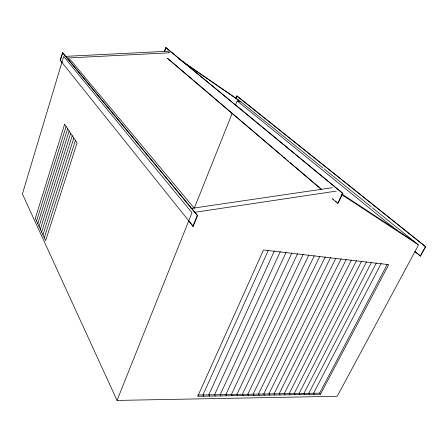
<?xml version="1.0" encoding="UTF-8"?>
<svg xmlns="http://www.w3.org/2000/svg" width="448" height="448" viewBox="0 0 448 448"><rect width="100%" height="100%" fill="white"/><g stroke="black" fill="none" stroke-linecap="round" stroke-linejoin="round"><path stroke-width="0.67" d="M60.155 60.183L62.67 52.662L197.607 215.494L193.211 226.402L60.155 60.183L62.149 62.434M60.402 60.245L62.67 52.662M36.54 221.038L66.114 126.493M37.794 223.748L67.62 128.755M39.049 226.47L69.138 131.023M40.326 229.219L70.666 133.325M41.636 232.058L72.251 135.694M42.941 234.881L73.825 138.051M44.274 237.765L75.432 140.465M164.326 51.486L165.956 47.65L342.849 193.329L338.022 203.392L332.371 198.806M164.814 50.904L165.956 47.65M235.777 98.493L236.981 95.984L425.6 246.635L420.487 256.077L414.865 251.608M235.962 98.538L236.981 95.984M117.04 400.422L191.99 212.722L63.666 56.459L22.4 193.956L117.04 400.422L337.221 396.267L418.533 244.95L341.572 194.544M194.342 208.057L232.221 113.26M235.334 105.47L237.149 100.923L240.862 101.847L182.84 61.891M192.864 226.352L197.26 215.449L62.423 52.601M268.335 250.264L202.916 394.946L203.672 396.2M274.355 250.975L208.774 394.856L209.535 396.105M280.252 251.67L214.514 394.766L215.281 396.01M286.087 252.358L220.198 394.677L220.97 395.914M291.855 253.042L225.826 394.593L226.604 395.819M297.562 253.714L231.392 394.503L232.182 395.73M303.206 254.38L236.908 394.419L237.703 395.634M308.795 255.041L242.374 394.335L243.174 395.545M337.691 203.336L342.518 193.267L342.849 193.329M314.322 255.69L247.778 394.251L248.59 395.455M319.788 256.34L253.137 394.167L253.949 395.366M325.198 256.978L258.44 394.083L259.258 395.276M330.551 257.606L263.693 394.005L264.516 395.192M335.849 258.233L268.89 393.926L269.724 395.102M341.09 258.854L274.047 393.842L274.882 395.018M346.282 259.465L279.149 393.764L279.994 394.934M351.417 260.07L284.206 393.686L285.051 394.85M356.496 260.674L289.212 393.607L290.063 394.766M361.53 261.262L294.174 393.534L295.03 394.682M366.514 261.85L299.085 393.456L299.953 394.604M371.442 262.438L303.957 393.383L304.825 394.52M376.326 263.015L308.778 393.305L309.652 394.442M381.153 263.586L313.555 393.232L314.434 394.363M197.658 395.03L319.62 393.137L387.279 264.309M320.505 394.262L388.696 264.65L263.486 249.962L197.747 396.301L320.505 394.262L319.62 393.137M420.263 256.043L425.6 246.635M194.757 212.307L336.325 191.106M190.842 208.499L332.226 187.706M65.066 56.386L167.77 51.251L169.63 52.791L67.133 58.022M197.26 215.449L197.607 215.494M67.514 58.744L69.989 59.36L194.219 208.174M342.126 194.197L414.327 241.562M179.228 59.147L238.801 100.19M236.796 95.934L425.376 246.607M239.831 101.018L322.974 167.983M324.061 168.857L371.37 206.965M372.456 207.838L412.154 239.809M413.241 240.688L418.006 244.524M237.149 100.923L396.301 229.908M415.083 251.636L420.487 256.077M165.704 47.578L342.518 193.267M167.698 58.436L186.329 74.29M187.393 75.197L192.181 79.274M193.245 80.181L237.423 117.779M238.487 118.681L240.621 120.495M241.685 121.402L282.666 156.279M283.73 157.186L285.863 159.001M286.927 159.902L288.523 161.263M290.119 162.624L321.524 189.347M332.702 198.862L333.766 199.769M335.362 201.124L336.426 202.031M167.44 58.369L321.731 189.745M188.843 220.937L193.211 226.402M64.624 124.258L35.302 218.355L45.623 240.682L77.062 142.906L64.624 124.258"/></g></svg>
